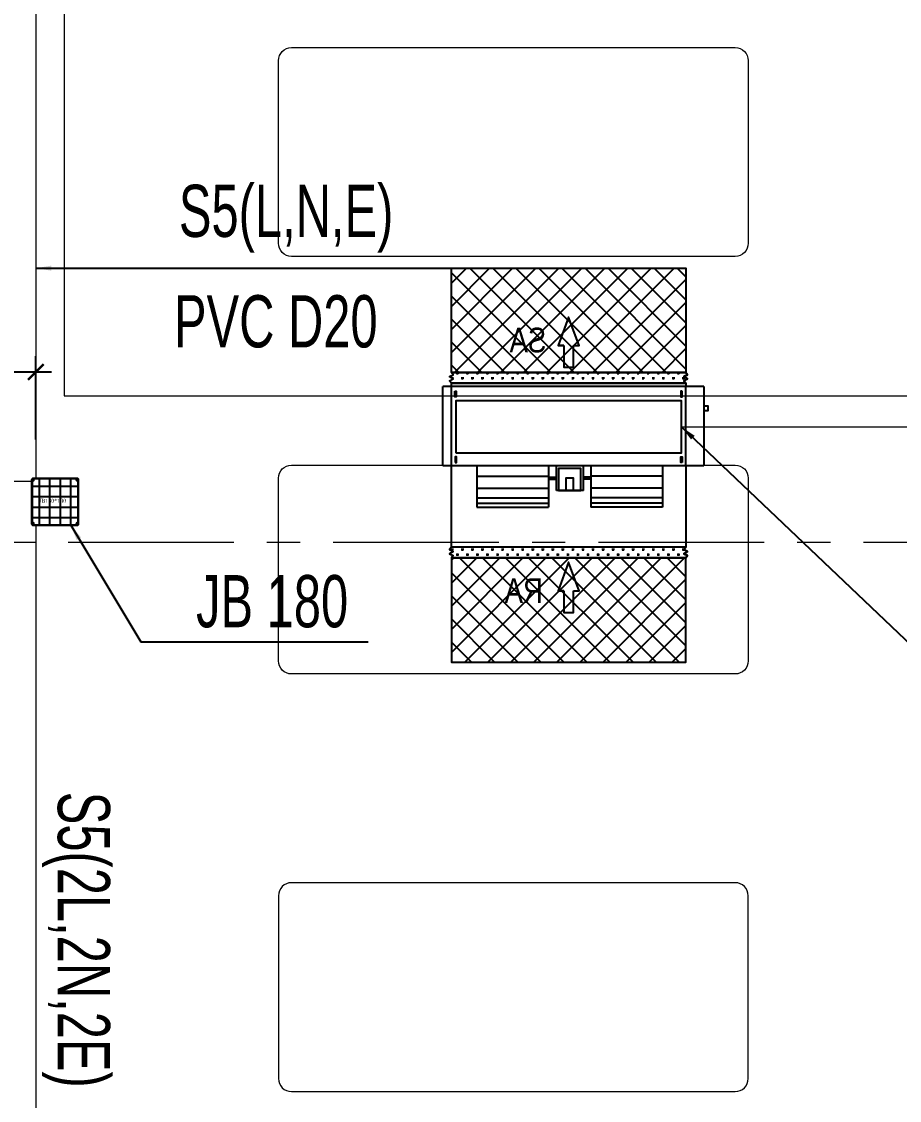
# Model space of a CAD drawing. Header units: millimetres. Extents: x -343543 to 400519, y -115663 to 104219.
# Drawn here: x 9106 to 12470, y -37439 to -33305 of the extents above; entities that cross this region are included whole.
import ezdxf
from ezdxf.enums import TextEntityAlignment as Align
from ezdxf.xclip import XClip

# ---------------------------------------------------------------- set-up
doc = ezdxf.new("R2010")
doc.units = ezdxf.units.MM
doc.header["$XCLIPFRAME"] = 0
doc.linetypes.add('$4$HIDDEN', pattern=[0.375, 0.25, -0.125])
doc.linetypes.add('XREF MAT BANG TUONG XAY$0$CENTER', pattern=[50.8, 31.75, -6.35, 6.35, -6.35])
doc.layers.get('0').update_dxf_attribs({"color": 231, "lineweight": 0})
doc.layers.get('DefPoints').update_dxf_attribs({"color": 191})
for name, color, linetype in [('!-AC-DUCT WITH INSULATION', 4, 'Continuous'), ('!-AC-VENTILATION DUCT', 30, 'Continuous'), ('!AC-Thiet bi DH', 3, 'Continuous'), ('A-FLOR-PATT', 7, 'Continuous'), ('ống ghen', 6, 'Continuous')]:
    doc.layers.add(name, color=color, linetype=linetype)
for name, color, linetype, lineweight in [('!-AC-EQUI', 3, 'Continuous', 25), ('A-PATT', 252, 'Continuous', 9), ('A-SYMBOLS', 10, 'Continuous', 13), ('SME-E-COND-LTG', 51, 'Continuous', 18), ('SME-E-COND-POW', 131, 'Continuous', 18), ('SME-E-LADD-POW', 21, 'Continuous', 18), ('SME-E-POW-DIM', 135, 'Continuous', 18), ('SME-E-POW-TEXT', 133, 'Continuous', 18), ('TEXT DIEN', 3, 'Continuous', 18), ('XREF MAT BANG TUONG XAY$0$A-GRID', 8, 'XREF MAT BANG TUONG XAY$0$CENTER', 15)]:
    doc.layers.add(name, color=color, linetype=linetype, lineweight=lineweight)
doc.styles.add('ROMANS1', font='vntimeh.shx', dxfattribs={"width": 0.8, "bigfont": 'bigfont.shx'})
doc.styles.add('SM-DIMTEXT', font='SME.shx', dxfattribs={"width": 0.7})
doc.styles.add('SME-TEXT', font='sme.shx', dxfattribs={"width": 0.7})
doc.styles.add('TEXT', font='Vharial_0.ttf')
doc.dimstyles.new('SDIM-100', dxfattribs={"dimscale": 100, "dimtxt": 2, "dimasz": 0.6, "dimexe": 0.6, "dimexo": 0.2, "dimgap": 0.5, "dimtad": 1, "dimdec": 0, "dimzin": 12, "dimtxsty": 'SM-DIMTEXT', "dimblk": 'ARCHTICK', "dimblk1": 'ARCHTICK', "dimblk2": 'ARCHTICK', "dimcen": 0.12, "dimdle": 0.6, "dimclrd": 7, "dimclre": 8, "dimadec": 0, "dimazin": 3, "dimtfac": 2, "dimtix": 1, "dimtmove": 1, "dimatfit": 3, "dimfxl": 1, "dimtzin": 0, "dimarcsym": 1})

# ---------------------------------------------------------------- blocks, each defined once
blk = doc.blocks.new('XREF MAT BANG TUONG XAY$0$xref_IKIGAI_Cot')
at = {"layer": 'XREF MAT BANG TUONG XAY$0$A-GRID', "color": 8, "ltscale": 20}
blk.add_lwpolyline([(-2907.5, -35300), (42750, -35300)], dxfattribs=at)
blk = doc.blocks.new('XREF MAT BANG NOI THAT')
at = {"color": 8}
for points in [[(11890.5, -33455), (11890.5, -34155, -0.414214), (11840.5, -34205), (10140.5, -34205, -0.414214), (10090.5, -34155), (10090.5, -33455, -0.414214), (10140.5, -33405), (11840.5, -33405, -0.414214)], [(11890.5, -35055), (11890.5, -35755, -0.414214), (11840.5, -35805), (10140.5, -35805, -0.414214), (10090.5, -35755), (10090.5, -35055, -0.414214), (10140.5, -35005), (11840.5, -35005, -0.414214)], [(11890.5, -37355), (11890.5, -36655, 0.414214), (11840.5, -36605), (10140.5, -36605, 0.414214), (10090.5, -36655), (10090.5, -37355, 0.414214), (10140.5, -37405), (11840.5, -37405, 0.414214)]]:
    blk.add_lwpolyline(points, format="xyb", close=True, dxfattribs=at)
blk = doc.blocks.new('01.Xref _MB T1')
at = {"color": 8}
ref = blk.add_blockref('XREF MAT BANG TUONG XAY$0$xref_IKIGAI_Cot', (-0.00927, -0.00001), dxfattribs=at)
XClip(ref).set_block_clipping_path([(-5181.1494167775, -58156.1251844964), (44638.3275875031, -24933.2650512661)])
at = {"layer": 'A-PATT', "color": 8}
blk.add_blockref('XREF MAT BANG NOI THAT', (0, 0), dxfattribs=at)
blk = doc.blocks.new('_ArchTick')
at = {"color": 0, "linetype": 'ByBlock', "const_width": 0.15}
blk.add_lwpolyline([(-0.5, -0.5), (0.5, 0.5)], dxfattribs=at)
blk = doc.blocks.new('*D1606')
at = {"layer": 'DefPoints', "color": 0, "linetype": 'Continuous', "ltscale": 1000, "transparency": 16777216}
for p in [(9160.6, -34647.8), (9160.6, -34926.6), (8231.5, -35151.5)]:
    blk.add_point(p, dxfattribs=at)
at = {"layer": 'SME-E-LADD-POW', "color": 8, "linetype": 'Continuous', "lineweight": -2, "ltscale": 1000, "transparency": 16777216}
for p, q in [((8231.5, -35131.5), (8231.5, -34587.8)), ((9160.6, -34906.6), (9160.6, -34587.8))]:
    blk.add_line(p, q, dxfattribs=at)
at = {"layer": 'SME-E-LADD-POW', "color": 7, "linetype": 'Continuous', "lineweight": -2, "ltscale": 1000, "transparency": 16777216}
blk.add_line((8171.5, -34647.8), (9220.6, -34647.8), dxfattribs=at)
at = {"layer": 'SME-E-LADD-POW', "color": 7, "linetype": 'Continuous', "lineweight": -2, "ltscale": 1000, "transparency": 16777216, "xscale": 60, "yscale": 60, "zscale": 60, "rotation": 180}
blk.add_blockref('_ArchTick', (8231.5, -34647.8), dxfattribs=at)
at = {"layer": 'SME-E-LADD-POW', "color": 7, "linetype": 'Continuous', "lineweight": -2, "ltscale": 1000, "transparency": 16777216, "xscale": 60, "yscale": 60, "zscale": 60}
blk.add_blockref('_ArchTick', (9160.6, -34647.8), dxfattribs=at)
at = {"layer": 'SME-E-LADD-POW', "color": 0, "linetype": 'Continuous', "ltscale": 1000, "transparency": 16777216, "insert": (8696, -34497.8), "char_height": 200, "attachment_point": 5, "style": 'SM-DIMTEXT'}
blk.add_mtext('929', dxfattribs=at)
blk = doc.blocks.new('FCU 22')
at = {"layer": '!-AC-EQUI', "color": 8}
for p, q in [((-556.2, 0), (556.2, 0)), ((519.4, 14.8), (-480.6, 14.8)), ((-480.6, 14.8), (-480.6, 0)), ((519.4, 14.8), (-480.6, 14.8)), ((519.4, 0), (519.4, 14.8)), ((519.4, -336.3), (519.4, 0)), ((556.2, -336.3), (556.2, 0)), ((-556.2, 0), (-556.2, -336.3)), ((-480.6, -336.3), (-480.6, 0)), ((556.2, -336.3), (-556.2, -336.3)), ((506.3, -336.3), (-469.3, -336.3)), ((-380.4, -336.3), (-380.4, -513.6)), ((-75.4, -336.3), (-75.4, -513.6)), ((-43.2, -442.9), (-43.2, -336.3)), ((71.7, -442.9), (71.7, -336.3)), ((105.7, -336.3), (105.7, -513.6)), ((410.8, -336.3), (410.8, -513.6)), ((-379.7, -382.7), (-75.4, -382.7)), ((-75.4, -386.1), (-43.2, -386.1)), ((-75.4, -395.4), (-43.2, -395.4)), ((105.7, -386.1), (71.7, -386.1)), ((105.7, -395.4), (71.7, -395.4)), ((410.1, -382.7), (105.7, -382.7)), ((-379.7, -433.5), (-75.4, -433.5)), ((-43.2, -442.9), (71.7, -442.9)), ((410.1, -433.5), (105.7, -433.5)), ((-379.7, -473.7), (-75.4, -473.7)), ((-379.7, -497.6), (-75.4, -497.6)), ((410.1, -473.7), (105.7, -473.7)), ((410.1, -497.6), (105.7, -497.6)), ((-380.4, -513.6), (-75.4, -513.6)), ((410.8, -513.6), (105.7, -513.6))]:
    blk.add_line(p, q, dxfattribs=at)
for points in [[(519.4, 14.8), (-480.6, 14.8), (-480.6, 0), (519.4, 0)], [(-465, -20.2), (-459.2, -20.2), (-459.2, -44.3), (-465, -44.3)], [(504.5, -20.2), (498.7, -20.2), (498.7, -44.3), (504.5, -44.3)], [(-556.2, -102.2), (-575, -102.2), (-575, -84.3), (-556.2, -84.3)], [(-465, -323.5), (-459.2, -323.5), (-459.2, -299.3), (-465, -299.3)], [(502.9, -323.5), (497.1, -323.5), (497.1, -299.3), (502.9, -299.3)], [(519.4, -336.3), (-480.6, -336.3), (-480.6, -685.2), (519.4, -685.2)], [(62.2, -442.9), (-31.8, -442.9), (-31.8, -348.9), (62.2, -348.9)], [(32.1, -442.9), (-1.8, -442.9), (-1.8, -390.1), (32.1, -390.1)]]:
    blk.add_lwpolyline(points, close=True, dxfattribs=at)
at = {"layer": '!-AC-EQUI', "color": 8, "ltscale": 300}
blk.add_lwpolyline([(500.9, -283), (-461.5, -283), (-461.5, -60.7), (500.9, -60.7)], close=True, dxfattribs=at)
at = {"layer": 'DefPoints', "color": 8, "linetype": 'Continuous'}
for p, q in [((39.5, 175.4), (63.6, 175.4)), ((39.5, -870.4), (63.6, -870.4))]:
    blk.add_line(p, q, dxfattribs=at)
at = {"layer": 'DefPoints', "color": 8}
for points in [[(-0.7, 175.4), (-24.9, 175.4), (19.4, 296.4), (19.4, 296.4), (63.6, 175.4), (39.5, 175.4)], [(39.5, 175.4), (39.5, 82.9), (-0.7, 82.9), (-0.7, 175.4)], [(-0.7, -870.4), (-24.9, -870.4), (19.4, -749.3), (19.4, -749.3), (63.6, -870.4), (39.5, -870.4)], [(39.5, -870.4), (39.5, -962.9), (-0.7, -962.9), (-0.7, -870.4)]]:
    blk.add_lwpolyline(points, dxfattribs=at)
at = {"layer": 'DefPoints', "color": 8, "linetype": '$4$HIDDEN', "ltscale": 1000, "style": 'TEXT', "width": 0.8}
for s, p in [('sa', (192.9, 145.5, 0)), ('ra', (210.7, -922.2, 0))]:
    blk.add_text(s, height=105.26, dxfattribs=at).set_placement(p, align=Align.CENTER)
blk = doc.blocks.new('8')
at = {"layer": '!-AC-VENTILATION DUCT'}
h = blk.add_hatch(dxfattribs=at)
h.set_pattern_fill('CROSS', color=8, scale=3.031579, angle=1440, style=0)
h.set_pattern_definition([(90, (-467214.4, -112738.034), (-19.2505263, 19.2505263), [9.6252632, -28.8757895]), (180, (-467209.587, -112733.222), (-19.2505263, -19.2505263), [9.6252632, -28.8757895])])
edge = h.paths.add_edge_path()
edge.add_line((-4725.3, 5857.7), (-4719, 5849.2))
edge.add_line((-4719, 5849.2), (-4733, 5842.6))
edge.add_line((-4733, 5842.6), (-4719, 5833.9))
edge.add_line((-4719, 5833.9), (-4733.1, 5825.8))
edge.add_line((-4733.1, 5825.8), (-4725.4, 5817.3))
edge.add_line((-4725.4, 5817.3), (-5624.2, 5817.3))
edge.add_line((-5624.2, 5817.3), (-5631.9, 5825.8))
edge.add_line((-5631.9, 5825.8), (-5617.8, 5833.9))
edge.add_line((-5617.8, 5833.9), (-5631.8, 5842.6))
edge.add_line((-5631.8, 5842.6), (-5617.8, 5849.2))
edge.add_line((-5617.8, 5849.2), (-5624.2, 5857.7))
edge.add_line((-5624.2, 5857.7), (-4725.3, 5857.7))
h = blk.add_hatch(dxfattribs=at)
h.set_pattern_fill('CROSS', color=8, scale=3.031579, angle=1440, style=0)
h.set_pattern_definition([(90, (-467214.4, -112739.994), (-19.2505263, 19.2505263), [9.6252632, -28.8757895]), (180, (-467209.587, -112735.181), (-19.2505263, -19.2505263), [9.6252632, -28.8757895])])
edge = h.paths.add_edge_path()
edge.add_line((-4725.3, 5147.8), (-4719, 5156.2))
edge.add_line((-4719, 5156.2), (-4733, 5162.8))
edge.add_line((-4733, 5162.8), (-4719, 5171.5))
edge.add_line((-4719, 5171.5), (-4733.1, 5179.7))
edge.add_line((-4733.1, 5179.7), (-4725.4, 5188.1))
edge.add_line((-4725.4, 5188.1), (-5624.2, 5188.1))
edge.add_line((-5624.2, 5188.1), (-5631.9, 5179.7))
edge.add_line((-5631.9, 5179.7), (-5617.8, 5171.5))
edge.add_line((-5617.8, 5171.5), (-5631.8, 5162.8))
edge.add_line((-5631.8, 5162.8), (-5617.8, 5156.2))
edge.add_line((-5617.8, 5156.2), (-5624.2, 5147.8))
edge.add_line((-5624.2, 5147.8), (-4725.3, 5147.8))
at = {"layer": 'A-FLOR-PATT', "linetype": 'ByBlock'}
h = blk.add_hatch(dxfattribs=at)
h.set_pattern_fill('ANSI37', color=8, scale=500, angle=1260)
h.set_pattern_definition([(225, (-185802.737, -138851.834), (44.194174, -44.194174), []), (315, (-185802.737, -138851.834), (44.194174, 44.194174), [])])
edge = h.paths.add_edge_path()
edge.add_line((-5624.2, 5147.8), (-5624, 4747.9))
edge.add_line((-5624, 4747.9), (-4725.3, 4747.9))
edge.add_line((-4725.3, 4747.9), (-4725.3, 5147.8))
edge.add_line((-4725.3, 5147.8), (-5624.2, 5147.8))
edge.add_line((-5624.2, 5857.7), (-5624, 6257.5))
edge.add_line((-5624, 6257.5), (-4725.3, 6257.5))
edge.add_line((-4725.3, 6257.5), (-4725.3, 5857.7))
edge.add_line((-4725.3, 5857.7), (-5624.2, 5857.7))
at = {"layer": '!-AC-DUCT WITH INSULATION', "color": 8}
for points in [[(-5624.2, 5857.7), (-5624, 6257.5), (-4725.3, 6257.5), (-4725.3, 5857.7), (-5624.2, 5857.7)], [(-4725.3, 5857.7), (-4719, 5849.2), (-4733, 5842.6), (-4719, 5833.9), (-4733.1, 5825.8), (-4725.4, 5817.3), (-5624.2, 5817.3), (-5631.9, 5825.8), (-5617.8, 5833.9), (-5631.8, 5842.6), (-5617.8, 5849.2), (-5624.2, 5857.7), (-4725.3, 5857.7)], [(-4725.3, 5147.8), (-4719, 5156.2), (-4733, 5162.8), (-4719, 5171.5), (-4733.1, 5179.7), (-4725.4, 5188.1), (-5624.2, 5188.1), (-5631.9, 5179.7), (-5617.8, 5171.5), (-5631.8, 5162.8), (-5617.8, 5156.2), (-5624.2, 5147.8), (-4725.3, 5147.8)], [(-5624.2, 5147.8), (-5624, 4747.9), (-4725.3, 4747.9), (-4725.3, 5147.8), (-5624.2, 5147.8)]]:
    blk.add_lwpolyline(points, dxfattribs=at)
at = {"layer": '!-AC-EQUI', "color": 8}
for p, q in [((-5433.2, 5857.7), (-4725.3, 5857.7)), ((-4725.3, 5817.3), (-5624.2, 5817.3)), ((-4725.3, 5188.1), (-5624.2, 5188.1)), ((-5433.2, 5147.8), (-4725.3, 5147.8))]:
    blk.add_line(p, q, dxfattribs=at)
for points in [[(-4725.3, 5817.3), (-4733.1, 5825.8), (-4719, 5833.9), (-4733, 5842.6), (-4719, 5849.2), (-4725.3, 5857.7)], [(-4725.3, 5188.1), (-4733.1, 5179.7), (-4719, 5171.5), (-4733, 5162.8), (-4719, 5156.2), (-4725.3, 5147.8)]]:
    blk.add_lwpolyline(points, dxfattribs=at)
at = {"layer": '!AC-Thiet bi DH', "color": 8, "extrusion": (0, 0, -1), "xscale": 0.8988764045031018, "yscale": 0.8988764045031018, "zscale": -0.8988764045031018}
blk.add_blockref('FCU 22', (5157.3, 5804), dxfattribs=at)
blk = doc.blocks.new('A$C8478d8e4')
at = {"layer": '!AC-Thiet bi DH', "color": 8}
blk.add_blockref('8', (16377.2, 9492.2), dxfattribs=at)
blk = doc.blocks.new('box 180-180')
at = {"layer": 'ống ghen', "ltscale": 30}
blk.add_lwpolyline([(5339403.8, -3869530.7), (5339571.8, -3869530.7, 0.414214), (5339577.8, -3869524.7), (5339577.8, -3869356.7, 0.414214), (5339571.8, -3869350.7), (5339403.8, -3869350.7, 0.414214), (5339397.8, -3869356.7), (5339397.8, -3869524.7, 0.414214)], format="xyb", close=True, dxfattribs=at)
for points in [[(5339399.8, -3869358.4, 0.014307), (5339399.8, -3869358.7), (5339399.8, -3869522.7, 0.414214), (5339405.8, -3869528.7), (5339569.8, -3869528.7, 0.414214), (5339575.8, -3869522.7), (5339575.8, -3869358.7, 0.014307), (5339575.8, -3869358.4, 0.014307)], [(5339570.1, -3869352.7, 0.014307), (5339569.8, -3869352.7), (5339405.8, -3869352.7, 0.014307), (5339405.5, -3869352.7)]]:
    blk.add_lwpolyline(points, format="xyb", dxfattribs=at)
at = {"layer": 'ống ghen', "color": 8, "ltscale": 30}
for points in [[(5339427.8, -3869530.7), (5339427.8, -3869350.7)], [(5339467.8, -3869530.7), (5339467.8, -3869350.7)], [(5339507.8, -3869530.7), (5339507.8, -3869350.7)], [(5339547.8, -3869530.7), (5339547.8, -3869350.7)], [(5339397.8, -3869380.7), (5339577.8, -3869380.7)], [(5339397.8, -3869420.7), (5339577.8, -3869420.7)], [(5339397.8, -3869460.7), (5339577.8, -3869460.7)], [(5339397.8, -3869500.7), (5339577.8, -3869500.7)]]:
    blk.add_lwpolyline(points, dxfattribs=at)
at = {"layer": 'ống ghen', "ltscale": 30}
for centre in [(5339402.8, -3869355.7), (5339572.8, -3869355.7), (5339402.8, -3869525.7), (5339572.8, -3869525.7)]:
    blk.add_circle(centre, 2, dxfattribs=at)
for centre, start, end in [((5339402.8, -3869355.7), 221.6219, 48.3781), ((5339572.8, -3869355.7), 131.6219, 318.3781), ((5339402.8, -3869525.7), 311.6219, 138.3781), ((5339572.8, -3869525.7), 41.6219, 228.3781)]:
    blk.add_arc(centre, 4, start, end, dxfattribs=at)
at = {"layer": 'TEXT DIEN', "ltscale": 30, "style": 'ROMANS1'}
blk.add_text('JB180*180', height=15, dxfattribs=at).set_placement((5339425.8, -3869444.2))

msp = doc.modelspace()

# ---------------------------------------------------------------- block references
at = {"layer": 'A-SYMBOLS'}
msp.add_blockref('01.Xref _MB T1', (0, 0), dxfattribs=at)

# ---------------------------------------------------------------- next in the draw order: linework, layer by layer
at = {"layer": 'SME-E-COND-LTG', "color": 3, "linetype": 'Continuous', "ltscale": 1000}
msp.add_line((9146.7, -35067.2), (8243.7, -35067.2), dxfattribs=at)
at = {"layer": 'SME-E-COND-POW', "color": 3}
for p, q in [((9160.6, -30987.4), (9160.6, -35057.5)), ((9268.8, -31115.6, 0), (9268.8, -34739.6, 0)), ((9268.8, -34739.6, 0), (16319.3, -34739.6, 0)), ((11634.7, -34858.2), (16470.6, -34858.2)), ((9160.6, -35233.5), (9160.6, -41277))]:
    msp.add_line(p, q, dxfattribs=at)

# ---------------------------------------------------------------- next in the draw order: block references
at = {"layer": 'SME-E-COND-POW', "color": 2, "linetype": 'Continuous', "ltscale": 1000}
msp.add_blockref('A$C8478d8e4', (0, -50000), dxfattribs=at)
at = {"layer": 'TEXT DIEN', "ltscale": 30}
msp.add_blockref('box 180-180', (-5330253.1, 3834295.2), dxfattribs=at)

# ---------------------------------------------------------------- next in the draw order: texts
at = {"layer": 'SME-E-POW-TEXT', "style": 'SME-TEXT', "width": 0.7}
for s, p in [('S5(L,N,E)', (9708.8, -34130.6)), ('PVC D20', (9690, -34553.8)), ('JB 180', (9774.7, -35626.2))]:
    msp.add_text(s, height=200, dxfattribs=at).set_placement(p)
msp.add_text('S5(2L,2N,2E)', height=200, rotation=270, dxfattribs=at).set_placement((9244.8, -36256.3))

# ---------------------------------------------------------------- next in the draw order: dimensions: what is measured, and where the dimension line sits
at = {"layer": 'SME-E-LADD-POW', "color": 2, "linetype": 'Continuous', "ltscale": 1000}
dim = msp.add_linear_dim(base=(9160.6, -34647.8), p1=(8231.5, -35151.5), p2=(9160.6, -34926.6), dimstyle='SDIM-100', dxfattribs=at)
dim.commit()
dim.dimension.update_dxf_attribs({"geometry": '*D1606', "text_midpoint": (8696, -34497.8)})

# ---------------------------------------------------------------- next in the draw order: leaders
at = {"layer": 'SME-E-COND-POW', "color": 3, "linetype": 'Continuous', "ltscale": 1000}
msp.add_leader([(11634.7, -34858.2), (12772.9, -35940.6), (14888.6, -35940.6)], dimstyle='SDIM-100', override={"dimgap": 0.5, "dimtad": 0}, dxfattribs=at)
at = {"layer": 'SME-E-LADD-POW', "color": 2, "linetype": 'Continuous', "ltscale": 1000}
msp.add_leader([(9160.6, -34250.2), (10786.4, -34250.2)], dimstyle='SDIM-100', override={"dimgap": 0.5, "dimtad": 0}, dxfattribs=at)
at = {"layer": 'SME-E-POW-DIM', "color": 1, "linetype": 'Continuous', "ltscale": 1000}
msp.add_leader([(9294.7, -35235.5), (9562.6, -35681.7), (10434.3, -35681.7)], dimstyle='SDIM-100', override={"dimgap": 0.5, "dimtad": 0}, dxfattribs=at)

doc.saveas('drawing.dxf')
